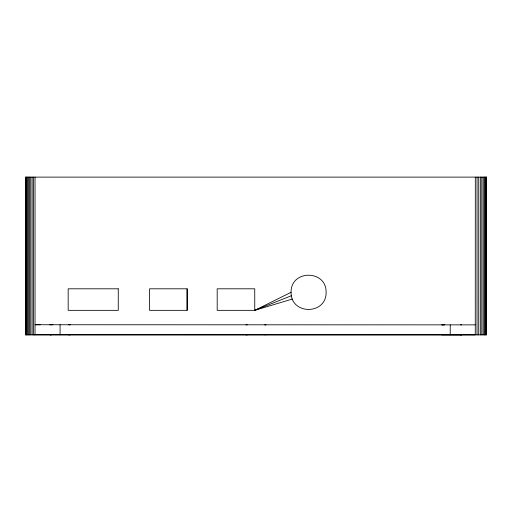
<?xml version="1.0" encoding="UTF-8"?>
<svg xmlns="http://www.w3.org/2000/svg" width="512" height="512" viewBox="0 0 512 512"><rect width="100%" height="100%" fill="white"/><g stroke="black" fill="none" stroke-linecap="round" stroke-linejoin="round"><path stroke-width="0.77" d="M60.077 334.758L60.077 324.742M187.13 310.342L187.13 288.806L149.568 288.806L149.568 310.342L187.13 310.342L187.13 288.806M450.227 334.784L450.227 324.858M475.322 177.114L475.27 334.886L441.914 334.81L442.253 334.81M477.011 334.886L477.05 177.114M478.714 334.886L478.746 177.114M480.326 334.886L480.352 177.114M481.811 334.886L481.83 177.114M483.142 334.886L483.155 177.114M484.269 334.886L484.282 177.114M485.178 334.886L485.19 177.114M485.85 334.886L485.856 177.114M486.272 334.886L486.259 177.114M291.059 292.314C290.72 269.51 326.464 269.51 326.125 292.314C326.464 315.11 290.72 315.11 291.059 292.314L254.746 310.342L217.184 310.342L217.184 288.806L254.746 288.806L254.746 310.342L292.397 299.021M254.746 310.342L291.398 295.731M35.034 334.765L33.555 334.886L33.549 177.114M40.211 324.736L35.034 324.742L35.034 334.758L461.946 334.816L460.602 334.816M51.392 324.736L50.048 324.736L52.986 324.736M265.677 324.838L266.016 324.838L264.672 324.832M444.851 324.858L441.914 324.858L443.258 324.858M247.322 334.758L245.978 334.758L247.322 334.758M460.608 324.864L461.606 324.864M247.328 324.832L245.984 324.832M264.672 334.765L266.016 334.765M475.277 324.864L35.034 324.742L35.027 177.114M32.115 177.114L32.115 334.886M30.746 177.114L30.752 334.886M29.485 177.114L29.491 334.886M28.358 177.114L28.358 334.886M27.405 177.114L27.411 334.886M26.63 177.114L26.637 334.886M26.061 177.114L26.067 334.886M25.722 177.114L25.728 334.886M486.4 177.114L25.6 177.114L25.6 334.886L486.4 334.886L486.4 177.114M118.259 288.806L68.173 288.806L68.173 310.342L118.259 310.342L118.259 288.806M70.086 324.742L68.742 324.742L70.086 324.742M50.387 334.758L50.048 334.758L51.392 334.765L50.387 334.758M70.08 334.765L68.742 334.765L70.08 334.765"/></g></svg>
